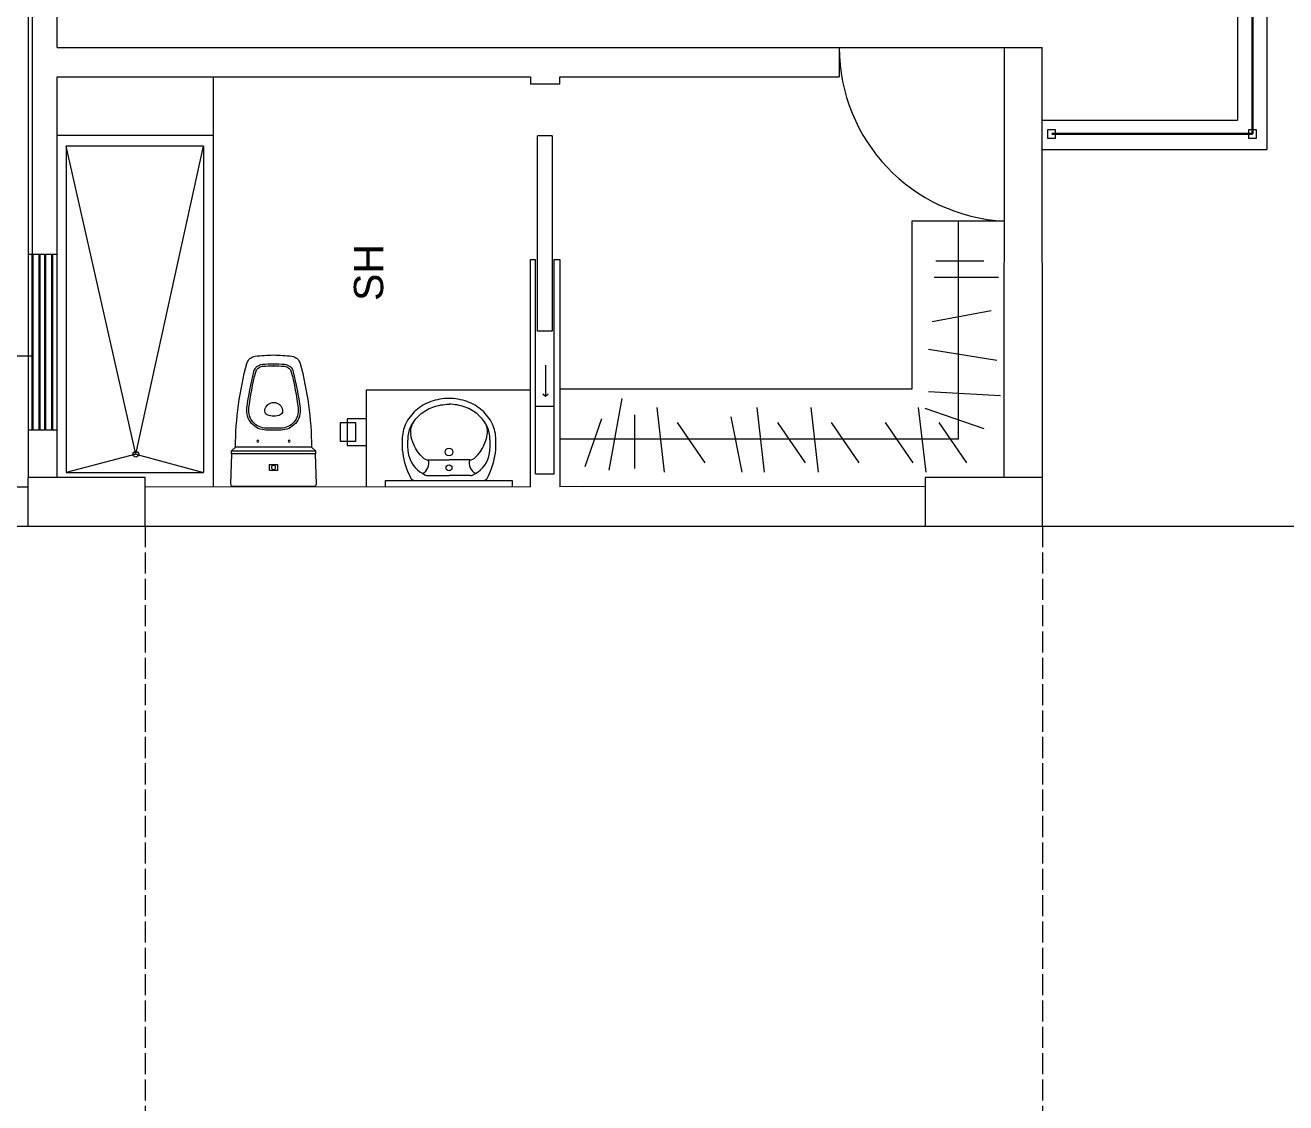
# Model space of a CAD drawing. Header units: metres. Extents: x -2 to 3328848, y -2 to 2725060.
# Drawn here: x 1663092.9 to 1663157.5, y 1363725.2 to 1363780.4 of the extents above; entities that cross this region are included whole.
import ezdxf

# ---------------------------------------------------------------- set-up
doc = ezdxf.new("R2010")
doc.units = ezdxf.units.M
doc.linetypes.add('ACAD_ISO02W100', pattern=[15, 12, -3])
doc.layers.get('0').update_dxf_attribs({"color": 253, "lineweight": 0})
for name, color, linetype, lineweight in [('ICT_TOMAS', 1, 'Continuous', 0), ('L.COLUMNA', 253, 'Continuous', 0), ('muebles', 253, 'Continuous', 0), ('NOFIJO', 253, 'Continuous', 0), ('PUERTAS', 253, 'Continuous', 0), ('ventanas', 253, 'Continuous', 30)]:
    doc.layers.add(name, color=color, linetype=linetype, lineweight=lineweight)
doc.styles.get("Standard").update_dxf_attribs({"font": 'arial.ttf'})

# ---------------------------------------------------------------- blocks, each defined once
blk = doc.blocks.new('ISS-I-19')
for points in [[(-0.2097, 0), (0.2097, 0, -0.423114), (0.2197, -0.0103), (0.215, -0.165), (-0.215, -0.165), (-0.2197, -0.0103, -0.423114)], [(-0.195, -0.2, 0.063391), (-0.1364, -0.6288, 0.305778), (-0.0942, -0.6655, 0.026376), (0, -0.672, 0.026376), (0.0942, -0.6655, 0.305778), (0.1364, -0.6288, 0.063391), (0.195, -0.2)], [(0.0348, -0.3652, 0.191623), (-0.0325, -0.3652, 0.289538), (-0.0439, -0.3833), (-0.0439, -0.3888, 0.888012), (0.0462, -0.3888), (0.0462, -0.3833, 0.289538)]]:
    blk.add_lwpolyline(points, format="xyb", close=True)
blk.add_lwpolyline([(0.0198, -0.1114), (0.0198, -0.0795), (-0.0198, -0.0795), (-0.0198, -0.1114)], close=True)
for points in [[(-0.215, -0.165), (-0.215, -0.18), (0.215, -0.18), (0.215, -0.165)], [(-0.215, -0.18), (-0.195, -0.2)], [(0.215, -0.18), (0.195, -0.2)]]:
    blk.add_lwpolyline(points)
for points in [[(-0.0007, -0.627, 0.016864), (0.0566, -0.6241, 0.321456), (0.1009, -0.5863, 0.028421), (0.1361, -0.4001, 0.452707), (0.0369, -0.2871), (-0.0369, -0.2871, 0.452707), (-0.1361, -0.4001, 0.028421), (-0.1009, -0.5863, 0.321456), (-0.0566, -0.6241, 0.016864), (0.0007, -0.627)], [(-0.0009, -0.617, 0.016864), (0.0557, -0.6142, 0.321456), (0.0912, -0.5839, 0.028421), (0.1262, -0.3988, 0.452707), (0.0369, -0.2971), (-0.0369, -0.2971, 0.452707), (-0.1262, -0.3988, 0.028421), (-0.0912, -0.5839, 0.321456), (-0.0557, -0.6142, 0.016864), (0.0009, -0.617, -0.000262), (0, -0.617, -0.000262), (-0.0009, -0.617, 0.000262), (0, -0.617, 0.000262), (0.0009, -0.617, -0.000262), (0, -0.617, -0.000262), (-0.0009, -0.617, 0.000262), (0, -0.617, 0.000262), (0.0009, -0.617)]]:
    blk.add_lwpolyline(points, format="xyb")
for centre, radius in [((0, -0.0955), 0.0109), ((-0.08, -0.23), 0.005), ((0.08, -0.23), 0.005)]:
    blk.add_circle(centre, radius)
blk = doc.blocks.new('SAPLS510')
for p, q in [((-0.1098, -0.025), (0, -0.025)), ((0.1098, -0.025), (0, -0.025)), ((-0.1061, -0.105), (0, -0.105)), ((0.1061, -0.105), (0, -0.105))]:
    blk.add_line(p, q)
blk.add_lwpolyline([(0.1775, 0), (-0.1775, 0, 0.27095), (-0.1949, -0.0102, 0.041198), (-0.2183, -0.0611, 0.087147), (-0.2406, -0.1885, 0.014423), (-0.24, -0.21, 0.110985), (-0.2223, -0.2889, 0.102819), (-0.1697, -0.3585, 0.093047), (-0.0933, -0.4036, 0.087147), (0, -0.42, 0.087147), (0.0933, -0.4036, 0.093047), (0.1697, -0.3585, 0.102819), (0.2223, -0.2889, 0.110985), (0.24, -0.21, -0.014423), (0.2406, -0.1885, 0.087147), (0.2183, -0.0611, 0.041198), (0.1949, -0.0102, 0.27095), (0.1775, 0)], format="xyb", close=True)
for points in [[(-0.2043, -0.1227, 0.048163), (-0.2106, -0.1885, 0.015067), (-0.21, -0.2092, 0.042482)], [(-0.1343, -0.1166, 0.092164), (-0.1808, -0.1839, 0.064814), (-0.196, -0.2348, 0.10564)], [(0.1343, -0.1166, -0.092164), (0.1808, -0.1839, -0.064814), (0.196, -0.2348, -0.10564)], [(0.2043, -0.1227, -0.048163), (0.2106, -0.1885, -0.015067), (0.21, -0.2092, -0.042482)], [(-0.21, -0.2092, 0.11237), (-0.1951, -0.2761, 0.102819), (-0.15, -0.3359, 0.093047), (-0.083, -0.3754, 0.087147), (0, -0.39, 0.087147)], [(-0.2058, -0.2457, 0.000644), (-0.2057, -0.2465, 0.042482)], [(0.21, -0.2092, -0.11237), (0.1951, -0.2761, -0.102819), (0.15, -0.3359, -0.093047), (0.083, -0.3754, -0.087147), (0, -0.39, -0.087147)], [(0.2058, -0.2457, -0.000644), (0.2057, -0.2465, -0.042482)]]:
    blk.add_lwpolyline(points, format="xyb")
for centre, radius in [((0, -0.0642), 0.015), ((0, -0.1453), 0.02)]:
    blk.add_circle(centre, radius)
for centre, radius, start, end in [((-0.0597, -0.1651), 0.1507, 113.65969, 163.64961), ((-0.1571, -0.0866), 0.0542, 340.1112, 68.72269), ((-0.1101, -0.05), 0.025, 89.71161, 113.65967), ((-0.1098, -0.115), 0.09, 89.99996, 90.49075), ((0.1571, -0.0866), 0.0542, 111.27731, 199.8888), ((0.1098, -0.115), 0.09, 89.50925, 90.00004), ((0.1101, -0.05), 0.025, 66.34033, 90.28839), ((0.0597, -0.1651), 0.1507, 16.35039, 66.34031), ((-0.1061, -0.145), 0.04, 90, 134.81574), ((0.1061, -0.145), 0.04, 45.18426, 90), ((-0.1072, -0.2493), 0.09, 170.71224, 213.50158), ((0.1072, -0.2493), 0.09, 326.49842, 9.28776)]:
    blk.add_arc(centre, radius, start, end)

msp = doc.modelspace()

# ---------------------------------------------------------------- linework, layer by layer
at = {"ltscale": 0.02}
for p, q in [((1663156.502, 1363822.002), (1663156.502, 1363774.002)), ((1663155.002, 1363820.502), (1663155.002, 1363775.502)), ((1663094.529, 1363779.22), (1663094.529, 1363801.163)), ((1663094.529, 1363779.22), (1663143.056, 1363779.22)), ((1663134.597, 1363779.22), (1663134.597, 1363777.72)), ((1663143.051, 1363757.202), (1663143.058, 1363779.22)), ((1663143.056, 1363779.22), (1663144.993, 1363779.22)), ((1663145.002, 1363757.202), (1663144.993, 1363779.22)), ((1663094.529, 1363757.202), (1663094.529, 1363777.72)), ((1663094.529, 1363777.72), (1663118.779, 1363777.72)), ((1663118.779, 1363777.72), (1663118.779, 1363777.349)), ((1663118.779, 1363777.72), (1663118.779, 1363777.349)), ((1663120.279, 1363777.72), (1663134.597, 1363777.72)), ((1663120.279, 1363777.349), (1663120.279, 1363777.72)), ((1663120.279, 1363777.349), (1663118.779, 1363777.349)), ((1663145.002, 1363775.502), (1663155.002, 1363775.502)), ((1663119.891, 1363774.692), (1663119.14, 1363774.692)), ((1663145.002, 1363774.002), (1663156.502, 1363774.002)), ((1663118.779, 1363756.719), (1663118.779, 1363768.37)), ((1663118.779, 1363768.07), (1663118.779, 1363768.37)), ((1663118.779, 1363768.37), (1663119.031, 1363768.37)), ((1663119.031, 1363757.387), (1663119.031, 1363768.37)), ((1663119.989, 1363757.387), (1663119.989, 1363768.37)), ((1663119.989, 1363768.37), (1663120.279, 1363768.37)), ((1663120.279, 1363768.37), (1663120.279, 1363756.719)), ((1663119.55, 1363762.948), (1663119.55, 1363761.342)), ((1663119.55, 1363761.342), (1663119.412, 1363761.472)), ((1663119.686, 1363761.472), (1663119.55, 1363761.342)), ((1663093.022, 1363756.702), (1663033.022, 1363756.702)), ((1663118.779, 1363756.719), (1663099.022, 1363756.702)), ((1663139.002, 1363756.735), (1663120.279, 1363756.719))]:
    msp.add_line(p, q, dxfattribs=at)
for p, q in [((1663093.029, 1363818.702), (1663093.029, 1363757.202)), ((1663094.529, 1363768.627), (1663093.029, 1363768.627)), ((1663119.031, 1363760.843), (1663119.989, 1363760.843)), ((1663094.529, 1363759.627), (1663093.029, 1363759.627)), ((1663119.031, 1363757.387), (1663119.989, 1363757.387)), ((1663121.43, 1363756.702), (1663121.43, 1363756.702))]:
    msp.add_line(p, q)
msp.add_lwpolyline([(1663191.022, 1363754.702), (1663191.022, 1363974.702), (1662791.022, 1363974.702), (1662791.022, 1363754.702)], close=True)
for points in [[(1663145.266, 1363775.014), (1663145.266, 1363774.582), (1663145.675, 1363774.582), (1663145.675, 1363775.014)], [(1663155.562, 1363775.014), (1663155.562, 1363774.582), (1663155.971, 1363774.582), (1663155.971, 1363775.014)]]:
    msp.add_lwpolyline(points, close=True, dxfattribs=at)
msp.add_lwpolyline([(1663119.891, 1363774.692), (1663119.891, 1363764.692), (1663119.14, 1363764.692), (1663119.14, 1363774.692)], dxfattribs=at)
at = {"layer": 'ICT_TOMAS'}
msp.add_lwpolyline([(1662996.216, 1363853.952), (1662996.216, 1363763.426), (1663093.259, 1363763.426), (1663093.259, 1363805.038), (1663095.158, 1363805.038)], dxfattribs=at)
at = {"layer": 'L.COLUMNA', "linetype": 'ACAD_ISO02W100', "ltscale": 0.09}
for p, q in [((1663099.022, 1363754.702), (1663099.022, 1363695.597)), ((1663145.002, 1363754.702), (1663145.002, 1363695.597))]:
    msp.add_line(p, q, dxfattribs=at)
at = {"layer": 'muebles'}
for p, q in [((1663102.529, 1363756.719), (1663102.529, 1363777.72)), ((1663102.529, 1363774.719), (1663094.529, 1363774.719)), ((1663094.974, 1363774.178), (1663094.974, 1363757.448)), ((1663102.012, 1363774.178), (1663102.012, 1363757.448)), ((1663094.974, 1363757.448), (1663102.012, 1363757.448))]:
    msp.add_line(p, q, dxfattribs=at)
at = {"layer": 'muebles', "ltscale": 0.02}
for p, q in [((1663098.551, 1363758.388), (1663094.974, 1363774.178)), ((1663102.012, 1363774.178), (1663094.974, 1363774.178)), ((1663098.551, 1363758.388), (1663102.012, 1363774.178)), ((1663143.056, 1363770.334), (1663138.322, 1363770.323)), ((1663138.322, 1363770.323), (1663138.322, 1363761.719)), ((1663140.681, 1363770.323), (1663140.681, 1363759.16)), ((1663139.549, 1363768.303), (1663142.003, 1363768.303)), ((1663139.455, 1363767.452), (1663142.758, 1363767.452)), ((1663139.36, 1363765.184), (1663142.381, 1363765.751)), ((1663139.171, 1363763.767), (1663142.664, 1363763.2)), ((1663110.368, 1363756.719), (1663110.368, 1363761.687)), ((1663110.368, 1363761.687), (1663118.779, 1363761.687)), ((1663138.322, 1363761.719), (1663120.279, 1363761.719)), ((1663139.171, 1363761.593), (1663142.853, 1363761.404)), ((1663122.803, 1363757.562), (1663123.463, 1363761.248)), ((1663125.634, 1363757.468), (1663125.257, 1363760.776)), ((1663130.771, 1363757.468), (1663130.394, 1363760.776)), ((1663133.528, 1363757.468), (1663133.15, 1363760.776)), ((1663139.04, 1363757.468), (1663138.662, 1363760.776)), ((1663138.981, 1363760.742), (1663142.002, 1363759.703)), ((1663110.368, 1363760.192), (1663109.377, 1363760.192)), ((1663109.377, 1363760.192), (1663109.377, 1363758.841)), ((1663121.575, 1363757.751), (1663122.425, 1363760.209)), ((1663124.124, 1363757.657), (1663124.124, 1363760.398)), ((1663126.295, 1363760.02), (1663127.711, 1363757.94)), ((1663129.033, 1363760.303), (1663129.599, 1363757.468)), ((1663131.432, 1363760.02), (1663132.848, 1363757.94)), ((1663134.188, 1363760.02), (1663135.604, 1363757.94)), ((1663136.945, 1363760.02), (1663138.361, 1363757.94)), ((1663139.701, 1363760.02), (1663141.117, 1363757.94)), ((1663109.377, 1363758.841), (1663110.368, 1363758.841)), ((1663140.681, 1363759.16), (1663120.279, 1363759.16)), ((1663098.551, 1363758.388), (1663094.974, 1363757.448)), ((1663098.551, 1363758.388), (1663102.012, 1363757.448)), ((1663111.342, 1363756.719), (1663111.342, 1363757.046)), ((1663111.342, 1363757.046), (1663117.829, 1363757.046)), ((1663117.829, 1363757.046), (1663117.829, 1363756.719))]:
    msp.add_line(p, q, dxfattribs=at)
msp.add_lwpolyline([(1663109.022, 1363759.993), (1663109.022, 1363759.055), (1663109.817, 1363759.055), (1663109.817, 1363759.993)], close=True, dxfattribs=at)
msp.add_circle((1663098.551, 1363758.388), 0.15, dxfattribs=at)
at = {"layer": 'NOFIJO', "ltscale": 0.02}
for points in [[(1663099.022, 1363754.702), (1663099.022, 1363757.202), (1663093.022, 1363757.202), (1663093.022, 1363754.702)], [(1663145.002, 1363754.702), (1663145.002, 1363757.202), (1663139.002, 1363757.202), (1663139.002, 1363754.702)]]:
    msp.add_lwpolyline(points, close=True, dxfattribs=at)
at = {"layer": 'PUERTAS'}
msp.add_arc((1663143.494, 1363779.22), 8.897, 180, 267.1767, dxfattribs=at)
at = {"layer": 'ventanas', "ltscale": 0.02}
for p, q in [((1663155.777, 1363821.313), (1663155.777, 1363774.805)), ((1663155.777, 1363774.805), (1663145.481, 1363774.805))]:
    msp.add_line(p, q, dxfattribs=at)
at = {"layer": 'ventanas'}
for p, q in [((1663093.259, 1363768.627), (1663093.259, 1363759.627)), ((1663093.608, 1363768.627), (1663093.608, 1363759.627)), ((1663093.908, 1363768.627), (1663093.908, 1363759.627)), ((1663094.259, 1363768.627), (1663094.259, 1363759.627))]:
    msp.add_line(p, q, dxfattribs=at)

# ---------------------------------------------------------------- block references
at = {"layer": 'muebles', "yscale": 10, "zscale": 10, "rotation": 180}
for name, p, xscale in [('ISS-I-19', (1663105.606, 1363756.753), -10), ('SAPLS510', (1663114.599, 1363757.046), 10)]:
    msp.add_blockref(name, p, dxfattribs=dict(at, xscale=xscale))

# ---------------------------------------------------------------- texts
at = {"linetype": 'Continuous', "insert": (1663109.725, 1363766.242), "char_height": 1.5, "attachment_point": 1, "rotation": 90}
msp.add_mtext_dynamic_manual_height_columns('SH', width=45.32036, gutter_width=125, heights=[0], dxfattribs=at)

doc.saveas('drawing.dxf')
